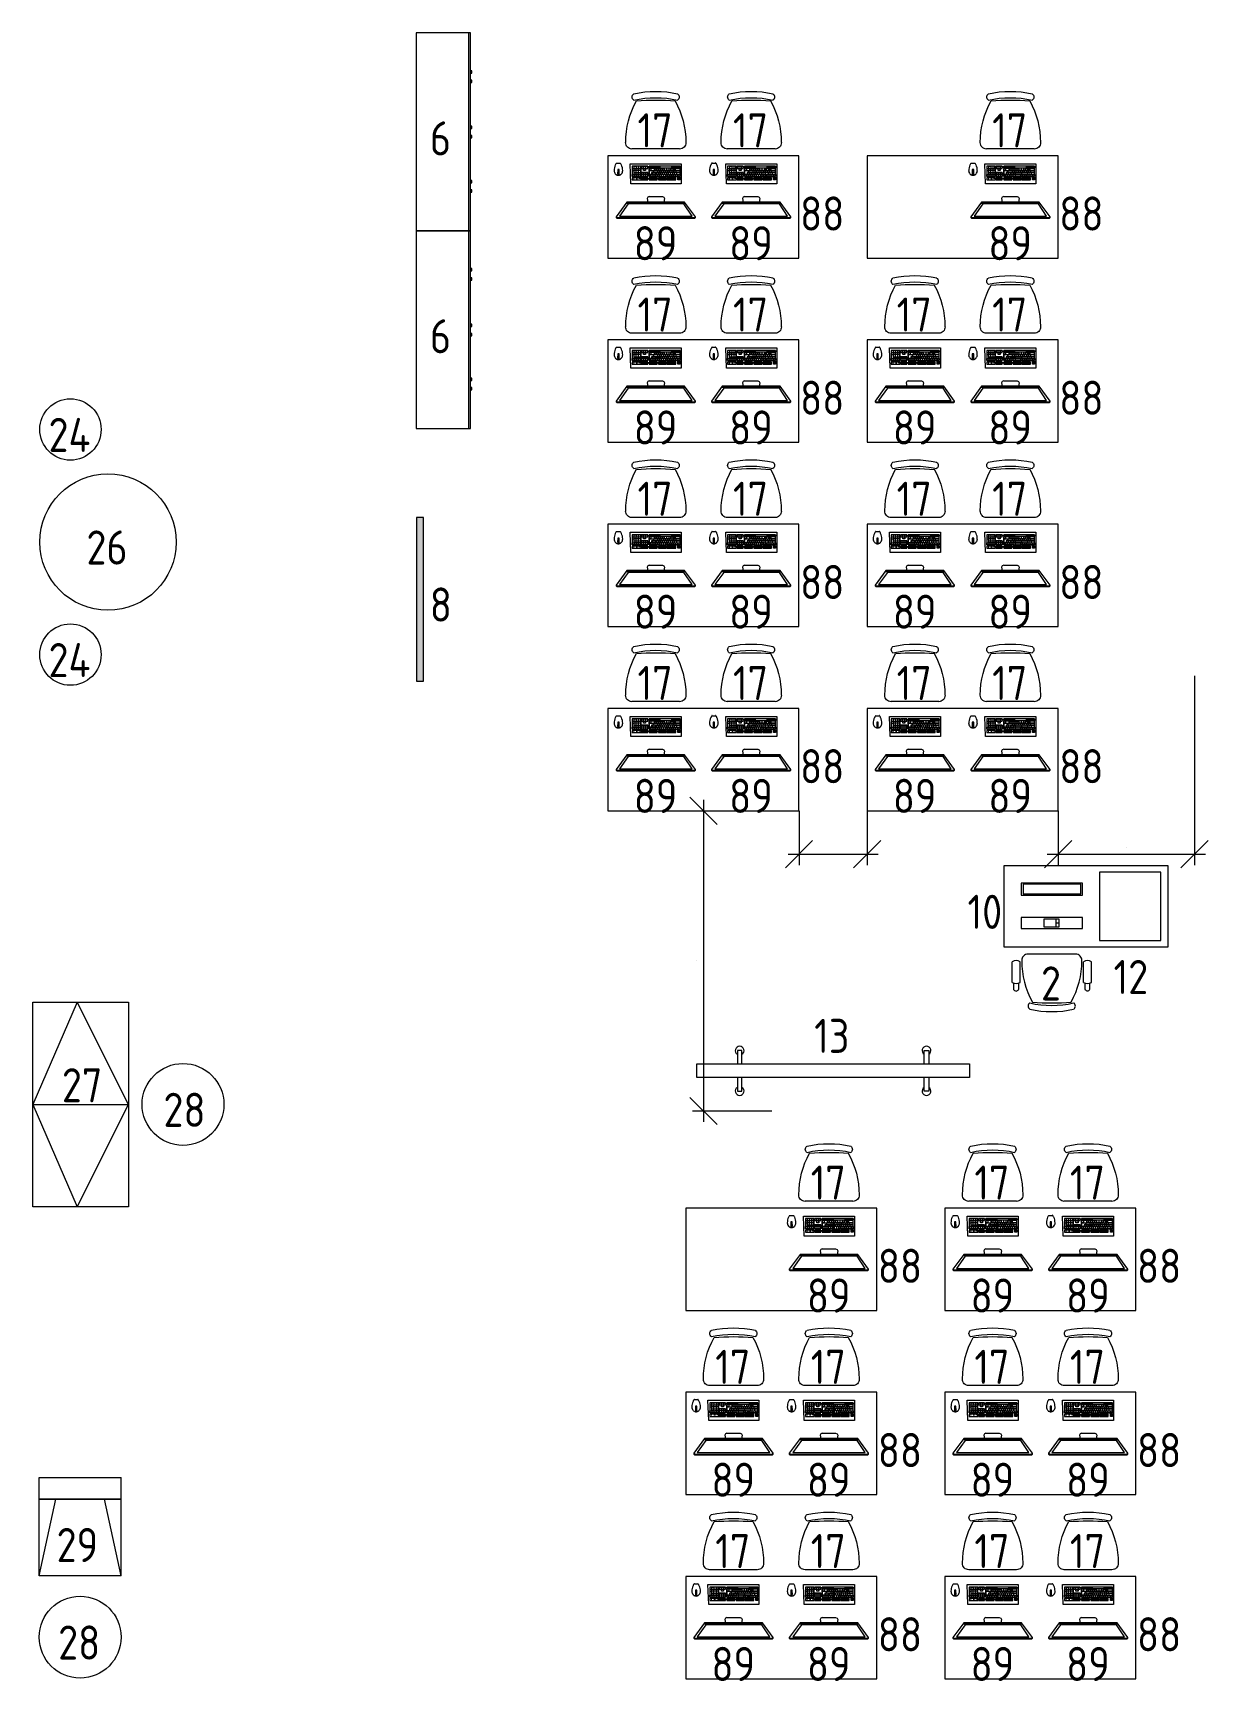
# Model space of a CAD drawing. Header units: millimetres. Extents: x 3050 to 430575, y -569542 to 36130.
# Drawn here: x 326148 to 334763, y -464450 to -452373 of the extents above; entities that cross this region are included whole.
import ezdxf

# ---------------------------------------------------------------- set-up
doc = ezdxf.new("R2010")
doc.units = ezdxf.units.MM
doc.layers.add('ТХ', color=5, linetype='Continuous', lineweight=5)
doc.layers.add('Уточнения', color=210, linetype='Continuous', lineweight=20)
doc.layers.add('ТХ_АР ЗАДАНИЕ', color=177, linetype='Continuous')
doc.layers.add('ТХ_№ПОЗ', color=7, linetype='Continuous')
doc.styles.add('GOST Common_2', font='GOST_Common.ttf', dxfattribs={"width": 0.9, "height": 250})
doc.styles.add('GOST Common_3', font='GOST_Common.ttf', dxfattribs={"width": 0.9, "height": 2.5})
doc.dimstyles.new('TX-100', dxfattribs={"dimtxt": 200, "dimasz": 200, "dimexe": 80, "dimexo": 0, "dimgap": 50, "dimtad": 1, "dimtoh": 1, "dimdec": 0, "dimrnd": 10, "dimzin": 12, "dimtxsty": 'GOST Common_3', "dimblk": 'OBLIQUE', "dimcen": 1.5, "dimdle": 80, "dimclrd": 256, "dimclre": 256, "dimclrt": 256, "dimadec": 0, "dimazin": 0, "dimtfac": 1, "dimtdec": 0, "dimtmove": 0, "dimatfit": 3, "dimfxl": 1, "dimlwd": -1, "dimlwe": 15, "dimarcsym": 0})

# ---------------------------------------------------------------- blocks, each defined once
blk = doc.blocks.new('Стол письменный')
at = {"layer": 'ТХ'}
for points in [[(26808, 11740), (26808, 12940), (27408, 12940), (27408, 11740)], [(27358, 12440), (27358, 12890), (26858, 12890), (26858, 12440)]]:
    blk.add_lwpolyline(points, close=True, dxfattribs=at)
blk = doc.blocks.new('Кресло регулируемое')
at = {"linetype": 'Continuous'}
for p, q in [((-292, -214), (-292, -366)), ((-280, -163), (-280, -209)), ((-244, -163), (-244, -209)), ((-232, -214), (-232, -366)), ((231, -214), (231, -366)), ((242, -163), (242, -209)), ((279, -163), (279, -209)), ((291, -214), (291, -366)), ((-176, -422), (174, -422))]:
    blk.add_line(p, q, dxfattribs=at)
for centre, radius, start, end in [((403, -373), 624, 150.9068, 180.1215), ((-145, -41), 28.1, 124.2915, 235.7083), ((0, -748), 748, 77.602, 102.3978), ((0, -794), 748, 77.602, 102.3978), ((0, -1826), 1762, 85.3938, 94.6546), ((-404, -373), 624, 359.878, 29.1059), ((145, -41), 28.1, 304.2901, 55.7096), ((-262, -264), 58.4, 58.951, 121.0488), ((-262, -172), 20.2, 24.8955, 155.3354), ((261, -264), 58.4, 58.951, 121.0488), ((261, -171), 20.2, 24.8955, 155.3354), ((-262, -316), 58.4, 238.951, 301.0488), ((-176, -376), 45.4, 177.8135, 270.7479), ((175, -376), 45.4, 269.2519, 2.1866), ((261, -316), 58.4, 238.951, 301.0488)]:
    blk.add_arc(centre, radius, start, end, dxfattribs=at)
blk = doc.blocks.new('Стол 1400')
at = {"layer": 'ТХ'}
blk.add_lwpolyline([(537621, 23585), (539021, 23585), (539021, 24335), (537621, 24335)], close=True, dxfattribs=at)
blk = doc.blocks.new('Кресло без подлокотников')
at = {"linetype": 'Continuous'}
blk.add_line((185438, 1394), (185438, 1744), dxfattribs=at)
for centre, radius, start, end in [((185764, 1569), 748, 167.602, 192.3978), ((185057, 1714), 28.1, 34.2901, 145.7096), ((185810, 1569), 748, 167.602, 192.3978), ((186842, 1569), 1762, 175.3938, 184.6546), ((185389, 1165), 624, 89.878, 119.1059), ((185393, 1744), 45.4, 359.2519, 92.1866), ((185057, 1425), 28.1, 214.2915, 325.7083), ((185389, 1972), 624, 240.9068, 270.1215), ((185393, 1393), 45.4, 267.8135, 0.7479)]:
    blk.add_arc(centre, radius, start, end, dxfattribs=at)
blk = doc.blocks.new('Моноблок')
at = {"layer": 'ТХ', "linetype": 'Continuous', "ltscale": 100}
for p, q in [((301, 287), (301, 276)), ((301, 276), (301, 261)), ((40, 64), (15, 59)), ((50, 59), (40, 64)), ((50, 59), (40, 64)), ((55, 49), (50, 59)), ((55, 49), (50, 59)), ((55, 49), (55, 0)), ((55, 49), (55, 0)), ((55, 0), (55, -49)), ((55, 0), (55, -49)), ((40, -64), (15, -59)), ((50, -59), (40, -64)), ((50, -59), (40, -64)), ((55, -49), (50, -59)), ((55, -49), (50, -59))]:
    blk.add_line(p, q, dxfattribs=at)
for points in [[(15, -202), (15, 0), (15, 197), (15, 207), (15, 212), (-93, 291), (-98, 291), (-103, 286), (-103, 0), (-103, -286), (-98, -291), (-93, -291), (15, -212)], [(-88, 0), (-88, -266), (1, -207), (1, 0), (1, 202), (-88, 266)], [(218, 5), (203, 5)], [(218, -39), (203, -39)], [(247, -89), (232, -89)]]:
    blk.add_lwpolyline(points, close=True, dxfattribs=at)
for points in [[(-98, 291), (-98, 281), (-98, 0), (-98, -281), (-98, -291)], [(-93, 291), (-98, 281), (-98, 0), (-98, -286), (-93, -291)], [(5, -217), (5, 0), (5, 217)], [(148, -187), (148, 182), (296, 187)], [(178, 173), (178, 108)], [(193, 173), (178, 173)], [(188, 163), (188, 158)], [(188, 158), (188, 163)], [(188, 143), (188, 133)], [(188, 133), (188, 143)], [(188, 113), (188, 123)], [(188, 113), (188, 123)], [(193, 108), (193, 173)], [(277, 173), (203, 173)], [(203, 173), (218, 173)], [(203, 158), (203, 173)], [(203, 173), (203, 108)], [(218, 158), (203, 158)], [(203, 113), (203, 153)], [(218, 143), (203, 143)], [(277, 128), (203, 128)], [(277, 173), (218, 173)], [(218, 173), (218, 128)], [(218, 173), (218, 158)], [(218, 158), (262, 158)], [(218, 158), (277, 158)], [(218, 143), (218, 153)], [(218, 143), (262, 143)], [(218, 113), (218, 138)], [(218, 123), (218, 113)], [(232, 158), (232, 143)], [(232, 143), (232, 113)], [(247, 173), (247, 158)], [(247, 128), (247, 158)], [(247, 113), (247, 128)], [(262, 173), (262, 143)], [(262, 158), (277, 158)], [(277, 143), (262, 143)], [(262, 143), (262, 113)], [(277, 143), (262, 143)], [(262, 138), (262, 113)], [(277, 108), (277, 173)], [(277, 158), (277, 173)], [(277, 158), (277, 143)], [(277, 113), (277, 138)], [(296, 187), (296, -187)], [(178, 108), (193, 108)], [(178, 104), (178, 59)], [(193, 104), (178, 104)], [(178, 59), (193, 59)], [(183, 49), (193, 49), (178, 49)], [(178, 49), (178, -10)], [(183, 104), (193, 104)], [(183, 59), (183, 104)], [(193, 89), (183, 89)], [(193, 74), (183, 74)], [(193, 59), (183, 59)], [(193, 20), (183, 20), (183, 49)], [(183, 35), (193, 35)], [(183, -10), (183, 20)], [(193, 5), (183, 5)], [(193, 104), (193, 59)], [(193, 59), (193, 104)], [(193, 49), (193, 20)], [(193, -10), (193, 49)], [(193, 20), (193, 5)], [(193, 5), (193, -10)], [(218, 113), (203, 113)], [(203, 108), (277, 108)], [(232, 104), (203, 104)], [(203, 104), (218, 104)], [(203, 89), (203, 104)], [(203, 104), (203, 59)], [(218, 89), (203, 89)], [(203, 74), (203, 89)], [(232, 74), (203, 74)], [(203, 59), (203, 69)], [(218, 59), (203, 59)], [(203, 59), (232, 59)], [(203, 49), (218, 49)], [(277, 49), (203, 49)], [(203, 49), (203, -178)], [(203, 20), (203, 49)], [(203, 35), (218, 35)], [(203, 5), (203, 20)], [(203, 20), (218, 20)], [(203, -10), (203, 5)], [(262, 113), (218, 113)], [(218, 104), (232, 104)], [(218, 59), (218, 104)], [(232, 89), (218, 89)], [(232, 59), (218, 59)], [(218, 49), (218, 35)], [(218, 30), (218, 49)], [(218, 49), (247, 49)], [(218, 35), (218, 20)], [(247, 20), (232, 20), (232, 30), (218, 30)], [(218, 0), (218, 25)], [(218, 25), (232, 25)], [(218, 20), (218, -25)], [(232, 15), (218, 15)], [(218, 0), (232, 0)], [(232, 104), (232, 59)], [(232, 59), (232, 104)], [(232, -10), (232, 25)], [(232, 15), (247, 15)], [(247, 89), (262, 89)], [(247, 74), (247, 89), (262, 89)], [(247, 74), (247, 89)], [(247, 74), (277, 74)], [(262, 74), (247, 74)], [(247, 49), (247, 20)], [(247, 49), (262, 49)], [(247, 35), (247, 49)], [(247, 35), (247, 10), (262, 10)], [(262, 35), (247, 35)], [(262, 35), (247, 35)], [(247, 15), (247, 5)], [(277, 10), (247, 10)], [(247, -108), (247, 10)], [(247, 5), (247, -104)], [(262, 113), (277, 113)], [(262, 104), (262, 89)], [(277, 104), (262, 104)], [(262, 104), (262, 59)], [(262, 89), (277, 89)], [(262, 59), (277, 59)], [(262, 10), (262, 49)], [(262, 10), (262, -20)], [(267, 104), (277, 104)], [(277, 74), (267, 74)], [(277, 59), (267, 59)], [(267, 49), (277, 49)], [(267, 35), (267, 49)], [(277, 35), (267, 35)], [(267, 30), (277, 30)], [(267, 10), (267, 30)], [(267, 10), (277, 10)], [(267, -25), (267, 10)], [(277, 104), (277, 74)], [(277, 59), (277, 104)], [(277, 69), (277, 59)], [(277, -178), (277, 49)], [(277, 49), (277, 35)], [(277, 30), (277, 10)], [(277, 10), (277, -25)], [(178, -10), (193, -10)], [(193, -20), (178, -20)], [(178, -20), (178, -79)], [(178, -79), (193, -79)], [(178, -84), (178, -148)], [(193, -84), (178, -84)], [(193, -10), (183, -10)], [(183, -49), (183, -20)], [(183, -20), (193, -20)], [(183, -35), (193, -35)], [(183, -49), (193, -49), (193, -79)], [(183, -79), (183, -49)], [(183, -64), (193, -64)], [(193, -79), (183, -79)], [(183, -89), (193, -89)], [(183, -143), (183, -89)], [(193, -99), (183, -99)], [(183, -118), (193, -118)], [(193, -20), (193, -44)], [(193, -79), (193, -20)], [(193, -148), (193, -84)], [(193, -89), (193, -143)], [(218, -10), (203, -10)], [(203, -25), (203, -10)], [(218, -25), (203, -25)], [(218, -54), (203, -54)], [(218, -69), (203, -69)], [(203, -74), (218, -74)], [(203, -99), (203, -74)], [(218, -84), (203, -84)], [(203, -89), (218, -89)], [(203, -104), (218, -104)], [(203, -128), (203, -104)], [(218, -113), (203, -113)], [(203, -118), (218, -118)], [(218, -5), (232, -5)], [(218, -35), (218, -5)], [(232, -20), (218, -20)], [(218, -94), (218, -25)], [(218, -35), (232, -35)], [(232, -35), (218, -35)], [(218, -49), (218, -35)], [(218, -49), (232, -49)], [(218, -64), (232, -64)], [(218, -74), (218, -84)], [(232, -79), (218, -79)], [(218, -79), (232, -79)], [(218, -89), (218, -99)], [(218, -94), (232, -94)], [(218, -94), (218, -178)], [(218, -108), (232, -108)], [(232, -5), (232, -35)], [(232, -30), (232, -10)], [(232, -15), (247, -15)], [(232, -133), (232, -30)], [(232, -30), (247, -30)], [(247, -39), (232, -39)], [(232, -59), (247, -59)], [(232, -74), (247, -74)], [(232, -104), (247, -104)], [(247, -118), (232, -118)], [(247, -5), (262, -5)], [(247, -20), (262, -20)], [(247, -35), (247, -20)], [(247, -35), (262, -35)], [(247, -49), (262, -49)], [(247, -64), (262, -64)], [(262, -79), (247, -79)], [(247, -99), (262, -99)], [(247, -104), (247, -118)], [(262, -108), (247, -108)], [(247, -113), (262, -113)], [(247, -113), (247, -148)], [(262, -20), (262, -64)], [(262, -113), (262, -123)], [(267, -10), (277, -10)], [(277, -10), (267, -10)], [(277, -25), (267, -25)], [(277, -30), (267, -30)], [(267, -30), (267, -118)], [(267, -178), (267, -118)], [(267, -118), (277, -118)], [(267, -118), (277, -118)], [(277, -118), (277, -30)], [(277, -118), (277, -138)], [(296, -187), (148, -187)], [(178, -148), (193, -148)], [(178, -163), (198, -163)], [(178, -178), (178, -163)], [(198, -178), (178, -178)], [(183, -133), (193, -133)], [(193, -143), (183, -143)], [(183, -163), (193, -163)], [(183, -178), (183, -163)], [(193, -178), (183, -178)], [(193, -163), (193, -178)], [(198, -163), (198, -178)], [(218, -128), (203, -128)], [(203, -143), (203, -133)], [(218, -143), (203, -143)], [(203, -178), (203, -148)], [(218, -163), (203, -163)], [(203, -163), (218, -163)], [(203, -178), (277, -178)], [(218, -178), (203, -178)], [(218, -123), (232, -123)], [(232, -123), (218, -123)], [(218, -138), (232, -138)], [(232, -153), (218, -153)], [(232, -153), (218, -153)], [(218, -153), (218, -178), (232, -178), (247, -178)], [(232, -148), (232, -123)], [(247, -133), (232, -133)], [(232, -133), (247, -133)], [(232, -138), (232, -153)], [(232, -148), (232, -178)], [(247, -148), (232, -148)], [(247, -148), (232, -148)], [(232, -178), (232, -153)], [(247, -128), (262, -128)], [(247, -138), (277, -138)], [(247, -143), (247, -178)], [(262, -143), (247, -143)], [(247, -178), (247, -148)], [(247, -178), (262, -178)], [(262, -128), (262, -138)], [(262, -178), (262, -143)], [(277, -138), (267, -138)], [(277, -158), (267, -158)], [(277, -178), (267, -178)], [(277, -138), (277, -178)]]:
    blk.add_lwpolyline(points, dxfattribs=at)
at = {"layer": 'ТХ'}
blk.add_lwpolyline([(212, 269), (253, 269), (253, 279), (212, 279)], dxfattribs=at)
blk.add_lwpolyline([(222, 277), (235, 277), (235, 271), (222, 271)], close=True, dxfattribs=at)
at = {"layer": 'ТХ', "linetype": 'Continuous', "ltscale": 100}
for centre, radius, start, end in [((235, 274), 23.8, 160.8758, 180), ((235, 274), 23.8, 180, 199.1242), ((257, 266), 47.1, 153.4349, 160.8758), ((257, 282), 47.1, 199.1242, 206.5651), ((242, 274), 30.7, 144.2175, 153.4349), ((242, 274), 30.7, 206.5651, 215.7825), ((226, 286), 10.5, 135, 144.2175), ((226, 263), 10.5, 215.7825, 225), ((291, 220), 103, 132.0469, 135), ((291, 328), 103, 225, 227.9531), ((246, 271), 34.8, 90, 132.0469), ((246, 277), 34.8, 227.9531, 270), ((246, 208), 97.6, 65.2785, 90), ((246, 340), 97.6, 270, 294.7215), ((167, 37), 286, 63.4349, 65.2785), ((167, 511), 286, 294.7215, 296.5651), ((290, 282), 11.5, 54.2175, 63.4349), ((290, 266), 11.5, 296.5651, 305.7825), ((275, 262), 36.4, 45, 54.2175), ((275, 286), 36.4, 305.7825, 315), ((300, 287), 1.61, 0, 45), ((300, 261), 1.61, 315, 0)]:
    blk.add_arc(centre, radius, start, end, dxfattribs=at)
blk = doc.blocks.new('A$C5e6b74da')
for p, q in [((0, 0), (0, 720)), ((600, 720), (0, 720)), ((600, 0), (600, 720)), ((600, 0), (600, 720)), ((0, 0), (121, 560)), ((600, 560), (0, 560)), ((0, 0), (121, 560)), ((0, 560), (600, 560)), ((600, 0), (479, 560)), ((600, 0), (479, 560)), ((0, 0), (600, 0)), ((0, 0), (600, 0))]:
    blk.add_line(p, q)
blk = doc.blocks.new('A$C3da1b1ea')
at = {"lineweight": 0}
h = blk.add_hatch(color=256, dxfattribs=at)
h.dxf.hatch_style = 1
h.paths.add_polyline_path([(0, 0), (50, 0), (50, -1200), (0, -1200)])
blk.add_lwpolyline([(0, 0), (50, 0), (50, -1200), (0, -1200), (0, 0)], dxfattribs=at)
blk = doc.blocks.new('A$C727b9d3d')
at = {"linetype": 'Continuous'}
blk.add_line((388, -1450), (388, 0), dxfattribs=at)
for points in [[(0, -1450), (400, -1450), (400, 0), (0, 0)], [(400, -277), (400, -294), (410, -294), (410, -277)], [(400, -345), (400, -362), (410, -362), (410, -345)], [(400, -684), (400, -701), (410, -701), (410, -684)], [(400, -752), (400, -769), (410, -769), (410, -752)], [(400, -1081), (400, -1098), (410, -1098), (410, -1081)], [(400, -1149), (400, -1166), (410, -1166), (410, -1149)]]:
    blk.add_lwpolyline(points, close=True, dxfattribs=at)
blk = doc.blocks.new('_Oblique')
at = {"color": 0, "linetype": 'ByBlock', "lineweight": -2}
blk.add_line((-0.5, -0.5), (0.5, 0.5), dxfattribs=at)
blk = doc.blocks.new('*D12125')
at = {"layer": 'Defpoints', "color": 0, "transparency": 16777216}
for p in [(530849, -274753), (530849, -276953), (531349, -276953)]:
    blk.add_point(p, dxfattribs=at)
at = {"layer": 'ТХ', "transparency": 16777216}
blk.add_line((530849, -274673), (530849, -277033), dxfattribs=at)
at = {"layer": 'ТХ', "lineweight": 15, "transparency": 16777216}
for p, q in [((530849, -274753), (530929, -274753)), ((531349, -276953), (530769, -276953))]:
    blk.add_line(p, q, dxfattribs=at)
at = {"layer": 'ТХ', "transparency": 16777216, "xscale": 200, "yscale": 200, "zscale": 200}
for p, rotation in [((530849, -274753), 90), ((530849, -276953), 270)]:
    blk.add_blockref('_Oblique', p, dxfattribs=dict(at, rotation=rotation))
at = {"layer": 'ТХ', "transparency": 16777216, "insert": (530797, -275853), "char_height": 2.5, "attachment_point": 5, "rotation": 90, "style": 'GOST Common_3'}
blk.add_mtext('2200', dxfattribs=at)
blk = doc.blocks.new('*D12126')
at = {"layer": 'Defpoints', "color": 0, "transparency": 16777216}
for p in [(534448, -273763), (533449, -274753), (534448, -275071)]:
    blk.add_point(p, dxfattribs=at)
at = {"layer": 'ТХ', "lineweight": 15, "transparency": 16777216}
for p, q in [((534448, -273763), (534448, -275151)), ((533449, -274753), (533449, -275151))]:
    blk.add_line(p, q, dxfattribs=at)
at = {"layer": 'ТХ', "transparency": 16777216}
blk.add_line((533369, -275071), (534528, -275071), dxfattribs=at)
at = {"layer": 'ТХ', "transparency": 16777216, "xscale": 200, "yscale": 200, "zscale": 200, "rotation": 180}
blk.add_blockref('_Oblique', (533449, -275071), dxfattribs=at)
at = {"layer": 'ТХ', "transparency": 16777216, "xscale": 200, "yscale": 200, "zscale": 200}
blk.add_blockref('_Oblique', (534448, -275071), dxfattribs=at)
at = {"layer": 'ТХ', "transparency": 16777216, "insert": (533948, -275020), "char_height": 2.5, "attachment_point": 5, "style": 'GOST Common_3'}
blk.add_mtext('1000', dxfattribs=at)
blk = doc.blocks.new('*D12127')
at = {"layer": 'Defpoints', "color": 0, "transparency": 16777216}
for p in [(531549, -274753), (532049, -274753), (532049, -275071)]:
    blk.add_point(p, dxfattribs=at)
at = {"layer": 'ТХ', "lineweight": 15, "transparency": 16777216}
for p, q in [((531549, -274753), (531549, -275151)), ((532049, -274753), (532049, -275151))]:
    blk.add_line(p, q, dxfattribs=at)
at = {"layer": 'ТХ', "transparency": 16777216}
blk.add_line((531469, -275071), (532129, -275071), dxfattribs=at)
at = {"layer": 'ТХ', "transparency": 16777216, "xscale": 200, "yscale": 200, "zscale": 200, "rotation": 180}
blk.add_blockref('_Oblique', (531549, -275071), dxfattribs=at)
at = {"layer": 'ТХ', "transparency": 16777216, "xscale": 200, "yscale": 200, "zscale": 200}
blk.add_blockref('_Oblique', (532049, -275071), dxfattribs=at)
at = {"layer": 'ТХ', "transparency": 16777216, "insert": (531799, -275020), "char_height": 2.5, "attachment_point": 5, "style": 'GOST Common_3'}
blk.add_mtext('500', dxfattribs=at)
blk = doc.blocks.new('Ноутбук')
at = {"layer": 'ТХ'}
for p, q in [((2432, 14028), (2412, 14028)), ((2432, 14060), (2432, 13997))]:
    blk.add_line(p, q, dxfattribs=at)
for points in [[(2238, 13988), (2687, 13988), (2687, 14068), (2238, 14068)], [(2520, 13997), (2412, 13997), (2412, 14060), (2520, 14060)], [(2687, 13824), (2238, 13824), (2238, 13736), (2687, 13736)], [(2674, 13814), (2251, 13814), (2251, 13744), (2674, 13744)]]:
    blk.add_lwpolyline(points, close=True, dxfattribs=at)
blk = doc.blocks.new('СИУмоб')
at = {"layer": 'ТХ'}
blk.add_lwpolyline([(398, -961), (398, 1039), (498, 1039), (498, -961)], close=True, dxfattribs=at)
at = {"layer": 'ТХ', "linetype": 'Continuous', "lineweight": 5, "ltscale": 100}
for points in [[(398, 741), (299, 741), (299, 708), (398, 708)], [(498, 708), (596, 708), (596, 741), (498, 741)], [(398, -662), (299, -662), (299, -629), (398, -629)], [(498, -629), (596, -629), (596, -662), (498, -662)]]:
    blk.add_lwpolyline(points, dxfattribs=at)
at = {"layer": 'ТХ'}
for centre, start, end in [((299, 724), 30.9638, 329.0362), ((596, 724), 210.9638, 149.0362), ((299, -646), 30.9638, 329.0362), ((596, -646), 210.9638, 149.0362)]:
    blk.add_arc(centre, 32, start, end, dxfattribs=at)
blk = doc.blocks.new('ТХ1 4 этаж')
at = {"layer": 'ТХ', "lineweight": 0}
blk.add_lwpolyline([(525932.5, -277654.6), (525932.5, -276154.6), (526632.5, -276154.6), (526632.5, -277654.6), (525932.5, -277654.6), (525932.5, -276904.6), (526632.5, -276904.6), (526257.5, -276154.6), (525932.5, -276904.6), (526257.5, -277654.6), (526632.5, -276904.6)], dxfattribs=at)
at = {"layer": 'ТХ'}
for centre, radius in [((526207.5, -271958.6), 225), ((526482.5, -272783.6), 500), ((526207.5, -273608.6), 225)]:
    blk.add_circle(centre, radius, dxfattribs=at)
at = {"layer": 'ТХ', "lineweight": 0}
for centre in [(527032.5, -276904.6), (526278.1, -280808.7)]:
    blk.add_circle(centre, 300, dxfattribs=at)
at = {"rotation": 180}
blk.add_blockref('Ноутбук', (535865.6, -261546.7), dxfattribs=at)
at = {"layer": 'ТХ', "lineweight": 0}
for p in [(528741.1, -269052.9), (528741.1, -270502.7)]:
    blk.add_blockref('A$C727b9d3d', p, dxfattribs=at)
at = {"layer": 'ТХ', "xscale": -1.000000000000005, "rotation": 90}
for p in [(532067.2, -84465.1), (532767.2, -84465.1), (534667.2, -84465.1), (532067.2, -85815.1), (532767.2, -85815.1), (533967.2, -85815.1), (534667.2, -85815.1), (532067.2, -87165.1), (532767.2, -87165.1), (533967.2, -87165.1), (534667.2, -87165.1), (532067.2, -88515.1), (532767.2, -88515.1), (533967.2, -88515.1), (534667.2, -88515.1), (533337.2, -92176.6), (534537.2, -92176.6), (535237.2, -92176.6), (532637.2, -93526.6), (533337.2, -93526.6), (534537.2, -93526.6), (535237.2, -93526.6), (532637.2, -94876.6), (533337.2, -94876.6), (534537.2, -94876.6), (535237.2, -94876.6)]:
    blk.add_blockref('Кресло без подлокотников', p, dxfattribs=at)
at = {"layer": 'ТХ'}
for p in [(-7472.7, -294287.7), (-5572.7, -294287.7), (-7472.7, -295637.7), (-5572.7, -295637.7), (-7472.7, -296987.7), (-5572.7, -296987.7), (-7472.7, -298337.7), (-5572.7, -298337.7), (-6902.7, -301999.1), (-5002.7, -301999.1), (-6902.7, -303349.1), (-5002.7, -303349.1), (-6902.7, -304699.1), (-5002.7, -304699.1)]:
    blk.add_blockref('Стол 1400', p, dxfattribs=at)
for name, p, rotation in [('Моноблок', (530498.6, -270307.2), 90), ('Моноблок', (531198.6, -270307.2), 90), ('Моноблок', (533098.6, -270307.2), 90), ('Моноблок', (530498.6, -271657.2), 90), ('Моноблок', (531198.6, -271657.2), 90), ('Моноблок', (532398.6, -271657.2), 90), ('Моноблок', (533098.6, -271657.2), 90), ('Моноблок', (530498.6, -273007.2), 90), ('Моноблок', (531198.6, -273007.2), 90), ('Моноблок', (532398.6, -273007.2), 90), ('Моноблок', (533098.6, -273007.2), 90), ('Моноблок', (530498.6, -274357.2), 90), ('Моноблок', (531198.6, -274357.2), 90), ('Моноблок', (532398.6, -274357.2), 90), ('Моноблок', (533098.6, -274357.2), 90), ('Стол письменный', (521312.2, -248344.8), 270), ('Моноблок', (531768.6, -278018.6), 90), ('Моноблок', (532968.6, -278018.6), 90), ('Моноблок', (533668.6, -278018.6), 90), ('Моноблок', (531068.6, -279368.6), 90), ('Моноблок', (531768.6, -279368.6), 90), ('Моноблок', (532968.6, -279368.6), 90), ('Моноблок', (533668.6, -279368.6), 90), ('Моноблок', (531068.6, -280718.6), 90), ('Моноблок', (531768.6, -280718.6), 90), ('Моноблок', (532968.6, -280718.6), 90), ('Моноблок', (533668.6, -280718.6), 90)]:
    blk.add_blockref(name, p, dxfattribs=dict(at, rotation=rotation))
at = {"layer": 'ТХ', "lineweight": 0, "xscale": -1, "rotation": 180}
blk.add_blockref('A$C3da1b1ea', (528745.5, -273803.1), dxfattribs=at)
at = {"layer": 'ТХ', "lineweight": 0, "rotation": 180}
blk.add_blockref('Кресло регулируемое', (533401.9, -276224.9), dxfattribs=at)
at = {"layer": 'ТХ', "lineweight": 0, "xscale": -1}
blk.add_blockref('A$C5e6b74da', (526578.1, -280358.7), dxfattribs=at)
at = {"layer": 'ТХ_АР ЗАДАНИЕ', "rotation": 90}
blk.add_blockref('СИУмоб', (531837.8, -277106.1), dxfattribs=at)
at = {"layer": 'ТХ_№ПОЗ', "char_height": 250, "width": 595, "attachment_point": 5, "line_spacing_factor": 1.139951, "style": 'GOST Common_2'}
for s, insert in [('\\pxt4.23333,8.46667,12.7,16.93333,21.16667,25.4,29.63333,33.86667,38.1,42.33333,46.56667,50.8,55.03333,59.26667,63.5,67.73333,71.96667,76.2,80.43333,84.66667,88.9,93.13333,97.36667,101.6,105.83333,110.06667,114.3,118.53333,122.76667,127,131.23333,135.46667;17', (530493.6, -269766.5)), ('\\pxt4.23333,8.46667,12.7,16.93333,21.16667,25.4,29.63333,33.86667,38.1,42.33333,46.56667,50.8,55.03333,59.26667,63.5,67.73333,71.96667,76.2,80.43333,84.66667,88.9,93.13333,97.36667,101.6,105.83333,110.06667,114.3,118.53333,122.76667,127,131.23333,135.46667;17', (531193.6, -269766.5)), ('\\pxt4.23333,8.46667,12.7,16.93333,21.16667,25.4,29.63333,33.86667,38.1,42.33333,46.56667,50.8,55.03333,59.26667,63.5,67.73333,71.96667,76.2,80.43333,84.66667,88.9,93.13333,97.36667,101.6,105.83333,110.06667,114.3,118.53333,122.76667,127,131.23333,135.46667;17', (533093.6, -269766.5)), ('\\pxt4.23333,8.46667,12.7,16.93333,21.16667,25.4,29.63333,33.86667,38.1,42.33333,46.56667,50.8,55.03333,59.26667,63.5,67.73333,71.96667,76.2,80.43333,84.66667,88.9,93.13333,97.36667,101.6,105.83333,110.06667,114.3,118.53333,122.76667,127,131.23333,135.46667;6', (528920.1, -269825.4)), ('\\pxt4.23333,8.46667,12.7,16.93333,21.16667,25.4,29.63333,33.86667,38.1,42.33333,46.56667,50.8,55.03333,59.26667,63.5,67.73333,71.96667,76.2,80.43333,84.66667,88.9,93.13333,97.36667,101.6,105.83333,110.06667,114.3,118.53333,122.76667,127,131.23333,135.46667;88', (531719.1, -270376.4)), ('\\pxt4.23333,8.46667,12.7,16.93333,21.16667,25.4,29.63333,33.86667,38.1,42.33333,46.56667,50.8,55.03333,59.26667,63.5,67.73333,71.96667,76.2,80.43333,84.66667,88.9,93.13333,97.36667,101.6,105.83333,110.06667,114.3,118.53333,122.76667,127,131.23333,135.46667;88', (533619.1, -270376.4)), ('\\pxt4.23333,8.46667,12.7,16.93333,21.16667,25.4,29.63333,33.86667,38.1,42.33333,46.56667,50.8,55.03333,59.26667,63.5,67.73333,71.96667,76.2,80.43333,84.66667,88.9,93.13333,97.36667,101.6,105.83333,110.06667,114.3,118.53333,122.76667,127,131.23333,135.46667;89', (530497.2, -270593.9)), ('\\pxt4.23333,8.46667,12.7,16.93333,21.16667,25.4,29.63333,33.86667,38.1,42.33333,46.56667,50.8,55.03333,59.26667,63.5,67.73333,71.96667,76.2,80.43333,84.66667,88.9,93.13333,97.36667,101.6,105.83333,110.06667,114.3,118.53333,122.76667,127,131.23333,135.46667;89', (531197.2, -270593.9)), ('\\pxt4.23333,8.46667,12.7,16.93333,21.16667,25.4,29.63333,33.86667,38.1,42.33333,46.56667,50.8,55.03333,59.26667,63.5,67.73333,71.96667,76.2,80.43333,84.66667,88.9,93.13333,97.36667,101.6,105.83333,110.06667,114.3,118.53333,122.76667,127,131.23333,135.46667;89', (533097.2, -270593.9)), ('\\pxt4.23333,8.46667,12.7,16.93333,21.16667,25.4,29.63333,33.86667,38.1,42.33333,46.56667,50.8,55.03333,59.26667,63.5,67.73333,71.96667,76.2,80.43333,84.66667,88.9,93.13333,97.36667,101.6,105.83333,110.06667,114.3,118.53333,122.76667,127,131.23333,135.46667;17', (530493.6, -271116.5)), ('\\pxt4.23333,8.46667,12.7,16.93333,21.16667,25.4,29.63333,33.86667,38.1,42.33333,46.56667,50.8,55.03333,59.26667,63.5,67.73333,71.96667,76.2,80.43333,84.66667,88.9,93.13333,97.36667,101.6,105.83333,110.06667,114.3,118.53333,122.76667,127,131.23333,135.46667;17', (531193.6, -271116.5)), ('\\pxt4.23333,8.46667,12.7,16.93333,21.16667,25.4,29.63333,33.86667,38.1,42.33333,46.56667,50.8,55.03333,59.26667,63.5,67.73333,71.96667,76.2,80.43333,84.66667,88.9,93.13333,97.36667,101.6,105.83333,110.06667,114.3,118.53333,122.76667,127,131.23333,135.46667;17', (532393.6, -271116.5)), ('\\pxt4.23333,8.46667,12.7,16.93333,21.16667,25.4,29.63333,33.86667,38.1,42.33333,46.56667,50.8,55.03333,59.26667,63.5,67.73333,71.96667,76.2,80.43333,84.66667,88.9,93.13333,97.36667,101.6,105.83333,110.06667,114.3,118.53333,122.76667,127,131.23333,135.46667;17', (533093.6, -271116.5)), ('\\pxt4.23333,8.46667,12.7,16.93333,21.16667,25.4,29.63333,33.86667,38.1,42.33333,46.56667,50.8,55.03333,59.26667,63.5,67.73333,71.96667,76.2,80.43333,84.66667,88.9,93.13333,97.36667,101.6,105.83333,110.06667,114.3,118.53333,122.76667,127,131.23333,135.46667;6', (528920.1, -271275.2)), ('\\pxt4.23333,8.46667,12.7,16.93333,21.16667,25.4,29.63333,33.86667,38.1,42.33333,46.56667,50.8,55.03333,59.26667,63.5,67.73333,71.96667,76.2,80.43333,84.66667,88.9,93.13333,97.36667,101.6,105.83333,110.06667,114.3,118.53333,122.76667,127,131.23333,135.46667;88', (531719.1, -271726.4)), ('\\pxt4.23333,8.46667,12.7,16.93333,21.16667,25.4,29.63333,33.86667,38.1,42.33333,46.56667,50.8,55.03333,59.26667,63.5,67.73333,71.96667,76.2,80.43333,84.66667,88.9,93.13333,97.36667,101.6,105.83333,110.06667,114.3,118.53333,122.76667,127,131.23333,135.46667;88', (533619.1, -271726.4)), ('\\pxt4.23333,8.46667,12.7,16.93333,21.16667,25.4,29.63333,33.86667,38.1,42.33333,46.56667,50.8,55.03333,59.26667,63.5,67.73333,71.96667,76.2,80.43333,84.66667,88.9,93.13333,97.36667,101.6,105.83333,110.06667,114.3,118.53333,122.76667,127,131.23333,135.46667;89', (530497.2, -271943.9)), ('\\pxt4.23333,8.46667,12.7,16.93333,21.16667,25.4,29.63333,33.86667,38.1,42.33333,46.56667,50.8,55.03333,59.26667,63.5,67.73333,71.96667,76.2,80.43333,84.66667,88.9,93.13333,97.36667,101.6,105.83333,110.06667,114.3,118.53333,122.76667,127,131.23333,135.46667;89', (531197.2, -271943.9)), ('\\pxt4.23333,8.46667,12.7,16.93333,21.16667,25.4,29.63333,33.86667,38.1,42.33333,46.56667,50.8,55.03333,59.26667,63.5,67.73333,71.96667,76.2,80.43333,84.66667,88.9,93.13333,97.36667,101.6,105.83333,110.06667,114.3,118.53333,122.76667,127,131.23333,135.46667;89', (532397.2, -271943.9)), ('\\pxt4.23333,8.46667,12.7,16.93333,21.16667,25.4,29.63333,33.86667,38.1,42.33333,46.56667,50.8,55.03333,59.26667,63.5,67.73333,71.96667,76.2,80.43333,84.66667,88.9,93.13333,97.36667,101.6,105.83333,110.06667,114.3,118.53333,122.76667,127,131.23333,135.46667;89', (533097.2, -271943.9)), ('\\pxt4.23333,8.46667,12.7,16.93333,21.16667,25.4,29.63333,33.86667,38.1,42.33333,46.56667,50.8,55.03333,59.26667,63.5,67.73333,71.96667,76.2,80.43333,84.66667,88.9,93.13333,97.36667,101.6,105.83333,110.06667,114.3,118.53333,122.76667,127,131.23333,135.46667;24', (526200.5, -271998.5)), ('\\pxt4.23333,8.46667,12.7,16.93333,21.16667,25.4,29.63333,33.86667,38.1,42.33333,46.56667,50.8,55.03333,59.26667,63.5,67.73333,71.96667,76.2,80.43333,84.66667,88.9,93.13333,97.36667,101.6,105.83333,110.06667,114.3,118.53333,122.76667,127,131.23333,135.46667;17', (530493.6, -272466.5)), ('\\pxt4.23333,8.46667,12.7,16.93333,21.16667,25.4,29.63333,33.86667,38.1,42.33333,46.56667,50.8,55.03333,59.26667,63.5,67.73333,71.96667,76.2,80.43333,84.66667,88.9,93.13333,97.36667,101.6,105.83333,110.06667,114.3,118.53333,122.76667,127,131.23333,135.46667;17', (531193.6, -272466.5)), ('\\pxt4.23333,8.46667,12.7,16.93333,21.16667,25.4,29.63333,33.86667,38.1,42.33333,46.56667,50.8,55.03333,59.26667,63.5,67.73333,71.96667,76.2,80.43333,84.66667,88.9,93.13333,97.36667,101.6,105.83333,110.06667,114.3,118.53333,122.76667,127,131.23333,135.46667;17', (532393.6, -272466.5)), ('\\pxt4.23333,8.46667,12.7,16.93333,21.16667,25.4,29.63333,33.86667,38.1,42.33333,46.56667,50.8,55.03333,59.26667,63.5,67.73333,71.96667,76.2,80.43333,84.66667,88.9,93.13333,97.36667,101.6,105.83333,110.06667,114.3,118.53333,122.76667,127,131.23333,135.46667;17', (533093.6, -272466.5)), ('\\pxt4.23333,8.46667,12.7,16.93333,21.16667,25.4,29.63333,33.86667,38.1,42.33333,46.56667,50.8,55.03333,59.26667,63.5,67.73333,71.96667,76.2,80.43333,84.66667,88.9,93.13333,97.36667,101.6,105.83333,110.06667,114.3,118.53333,122.76667,127,131.23333,135.46667;26', (526475.5, -272823.5)), ('\\pxt4.23333,8.46667,12.7,16.93333,21.16667,25.4,29.63333,33.86667,38.1,42.33333,46.56667,50.8,55.03333,59.26667,63.5,67.73333,71.96667,76.2,80.43333,84.66667,88.9,93.13333,97.36667,101.6,105.83333,110.06667,114.3,118.53333,122.76667,127,131.23333,135.46667;88', (531719.1, -273076.4)), ('\\pxt4.23333,8.46667,12.7,16.93333,21.16667,25.4,29.63333,33.86667,38.1,42.33333,46.56667,50.8,55.03333,59.26667,63.5,67.73333,71.96667,76.2,80.43333,84.66667,88.9,93.13333,97.36667,101.6,105.83333,110.06667,114.3,118.53333,122.76667,127,131.23333,135.46667;88', (533619.1, -273076.4)), ('\\pxt4.23333,8.46667,12.7,16.93333,21.16667,25.4,29.63333,33.86667,38.1,42.33333,46.56667,50.8,55.03333,59.26667,63.5,67.73333,71.96667,76.2,80.43333,84.66667,88.9,93.13333,97.36667,101.6,105.83333,110.06667,114.3,118.53333,122.76667,127,131.23333,135.46667;8', (528923, -273241.8)), ('\\pxt4.23333,8.46667,12.7,16.93333,21.16667,25.4,29.63333,33.86667,38.1,42.33333,46.56667,50.8,55.03333,59.26667,63.5,67.73333,71.96667,76.2,80.43333,84.66667,88.9,93.13333,97.36667,101.6,105.83333,110.06667,114.3,118.53333,122.76667,127,131.23333,135.46667;89', (530497.2, -273293.9)), ('\\pxt4.23333,8.46667,12.7,16.93333,21.16667,25.4,29.63333,33.86667,38.1,42.33333,46.56667,50.8,55.03333,59.26667,63.5,67.73333,71.96667,76.2,80.43333,84.66667,88.9,93.13333,97.36667,101.6,105.83333,110.06667,114.3,118.53333,122.76667,127,131.23333,135.46667;89', (531197.2, -273293.9)), ('\\pxt4.23333,8.46667,12.7,16.93333,21.16667,25.4,29.63333,33.86667,38.1,42.33333,46.56667,50.8,55.03333,59.26667,63.5,67.73333,71.96667,76.2,80.43333,84.66667,88.9,93.13333,97.36667,101.6,105.83333,110.06667,114.3,118.53333,122.76667,127,131.23333,135.46667;89', (532397.2, -273293.9)), ('\\pxt4.23333,8.46667,12.7,16.93333,21.16667,25.4,29.63333,33.86667,38.1,42.33333,46.56667,50.8,55.03333,59.26667,63.5,67.73333,71.96667,76.2,80.43333,84.66667,88.9,93.13333,97.36667,101.6,105.83333,110.06667,114.3,118.53333,122.76667,127,131.23333,135.46667;89', (533097.2, -273293.9)), ('\\pxt4.23333,8.46667,12.7,16.93333,21.16667,25.4,29.63333,33.86667,38.1,42.33333,46.56667,50.8,55.03333,59.26667,63.5,67.73333,71.96667,76.2,80.43333,84.66667,88.9,93.13333,97.36667,101.6,105.83333,110.06667,114.3,118.53333,122.76667,127,131.23333,135.46667;24', (526200.5, -273648.5)), ('\\pxt4.23333,8.46667,12.7,16.93333,21.16667,25.4,29.63333,33.86667,38.1,42.33333,46.56667,50.8,55.03333,59.26667,63.5,67.73333,71.96667,76.2,80.43333,84.66667,88.9,93.13333,97.36667,101.6,105.83333,110.06667,114.3,118.53333,122.76667,127,131.23333,135.46667;17', (530493.6, -273816.5)), ('\\pxt4.23333,8.46667,12.7,16.93333,21.16667,25.4,29.63333,33.86667,38.1,42.33333,46.56667,50.8,55.03333,59.26667,63.5,67.73333,71.96667,76.2,80.43333,84.66667,88.9,93.13333,97.36667,101.6,105.83333,110.06667,114.3,118.53333,122.76667,127,131.23333,135.46667;17', (531193.6, -273816.5)), ('\\pxt4.23333,8.46667,12.7,16.93333,21.16667,25.4,29.63333,33.86667,38.1,42.33333,46.56667,50.8,55.03333,59.26667,63.5,67.73333,71.96667,76.2,80.43333,84.66667,88.9,93.13333,97.36667,101.6,105.83333,110.06667,114.3,118.53333,122.76667,127,131.23333,135.46667;17', (532393.6, -273816.5)), ('\\pxt4.23333,8.46667,12.7,16.93333,21.16667,25.4,29.63333,33.86667,38.1,42.33333,46.56667,50.8,55.03333,59.26667,63.5,67.73333,71.96667,76.2,80.43333,84.66667,88.9,93.13333,97.36667,101.6,105.83333,110.06667,114.3,118.53333,122.76667,127,131.23333,135.46667;17', (533093.6, -273816.5)), ('\\pxt4.23333,8.46667,12.7,16.93333,21.16667,25.4,29.63333,33.86667,38.1,42.33333,46.56667,50.8,55.03333,59.26667,63.5,67.73333,71.96667,76.2,80.43333,84.66667,88.9,93.13333,97.36667,101.6,105.83333,110.06667,114.3,118.53333,122.76667,127,131.23333,135.46667;88', (531719.1, -274426.4)), ('\\pxt4.23333,8.46667,12.7,16.93333,21.16667,25.4,29.63333,33.86667,38.1,42.33333,46.56667,50.8,55.03333,59.26667,63.5,67.73333,71.96667,76.2,80.43333,84.66667,88.9,93.13333,97.36667,101.6,105.83333,110.06667,114.3,118.53333,122.76667,127,131.23333,135.46667;88', (533619.1, -274426.4)), ('\\pxt4.23333,8.46667,12.7,16.93333,21.16667,25.4,29.63333,33.86667,38.1,42.33333,46.56667,50.8,55.03333,59.26667,63.5,67.73333,71.96667,76.2,80.43333,84.66667,88.9,93.13333,97.36667,101.6,105.83333,110.06667,114.3,118.53333,122.76667,127,131.23333,135.46667;89', (530497.2, -274643.9)), ('\\pxt4.23333,8.46667,12.7,16.93333,21.16667,25.4,29.63333,33.86667,38.1,42.33333,46.56667,50.8,55.03333,59.26667,63.5,67.73333,71.96667,76.2,80.43333,84.66667,88.9,93.13333,97.36667,101.6,105.83333,110.06667,114.3,118.53333,122.76667,127,131.23333,135.46667;89', (531197.2, -274643.9)), ('\\pxt4.23333,8.46667,12.7,16.93333,21.16667,25.4,29.63333,33.86667,38.1,42.33333,46.56667,50.8,55.03333,59.26667,63.5,67.73333,71.96667,76.2,80.43333,84.66667,88.9,93.13333,97.36667,101.6,105.83333,110.06667,114.3,118.53333,122.76667,127,131.23333,135.46667;89', (532397.2, -274643.9)), ('\\pxt4.23333,8.46667,12.7,16.93333,21.16667,25.4,29.63333,33.86667,38.1,42.33333,46.56667,50.8,55.03333,59.26667,63.5,67.73333,71.96667,76.2,80.43333,84.66667,88.9,93.13333,97.36667,101.6,105.83333,110.06667,114.3,118.53333,122.76667,127,131.23333,135.46667;89', (533097.2, -274643.9)), ('\\pxt4.23333,8.46667,12.7,16.93333,21.16667,25.4,29.63333,33.86667,38.1,42.33333,46.56667,50.8,55.03333,59.26667,63.5,67.73333,71.96667,76.2,80.43333,84.66667,88.9,93.13333,97.36667,101.6,105.83333,110.06667,114.3,118.53333,122.76667,127,131.23333,135.46667;10', (532911.2, -275493.4)), ('\\pxt4.23333,8.46667,12.7,16.93333,21.16667,25.4,29.63333,33.86667,38.1,42.33333,46.56667,50.8,55.03333,59.26667,63.5,67.73333,71.96667,76.2,80.43333,84.66667,88.9,93.13333,97.36667,101.6,105.83333,110.06667,114.3,118.53333,122.76667,127,131.23333,135.46667;12', (533982.1, -275971.1)), ('\\pxt4.23333,8.46667,12.7,16.93333,21.16667,25.4,29.63333,33.86667,38.1,42.33333,46.56667,50.8,55.03333,59.26667,63.5,67.73333,71.96667,76.2,80.43333,84.66667,88.9,93.13333,97.36667,101.6,105.83333,110.06667,114.3,118.53333,122.76667,127,131.23333,135.46667;2', (533396.3, -276018.3)), ('\\pxt4.23333,8.46667,12.7,16.93333,21.16667,25.4,29.63333,33.86667,38.1,42.33333,46.56667,50.8,55.03333,59.26667,63.5,67.73333,71.96667,76.2,80.43333,84.66667,88.9,93.13333,97.36667,101.6,105.83333,110.06667,114.3,118.53333,122.76667,127,131.23333,135.46667;13', (531789.4, -276402.6)), ('\\pxt4.23333,8.46667,12.7,16.93333,21.16667,25.4,29.63333,33.86667,38.1,42.33333,46.56667,50.8,55.03333,59.26667,63.5,67.73333,71.96667,76.2,80.43333,84.66667,88.9,93.13333,97.36667,101.6,105.83333,110.06667,114.3,118.53333,122.76667,127,131.23333,135.46667;27', (526293.1, -276764.4)), ('\\pxt4.23333,8.46667,12.7,16.93333,21.16667,25.4,29.63333,33.86667,38.1,42.33333,46.56667,50.8,55.03333,59.26667,63.5,67.73333,71.96667,76.2,80.43333,84.66667,88.9,93.13333,97.36667,101.6,105.83333,110.06667,114.3,118.53333,122.76667,127,131.23333,135.46667;28', (527043.3, -276944.4)), ('\\pxt4.23333,8.46667,12.7,16.93333,21.16667,25.4,29.63333,33.86667,38.1,42.33333,46.56667,50.8,55.03333,59.26667,63.5,67.73333,71.96667,76.2,80.43333,84.66667,88.9,93.13333,97.36667,101.6,105.83333,110.06667,114.3,118.53333,122.76667,127,131.23333,135.46667;17', (531763.6, -277477.9)), ('\\pxt4.23333,8.46667,12.7,16.93333,21.16667,25.4,29.63333,33.86667,38.1,42.33333,46.56667,50.8,55.03333,59.26667,63.5,67.73333,71.96667,76.2,80.43333,84.66667,88.9,93.13333,97.36667,101.6,105.83333,110.06667,114.3,118.53333,122.76667,127,131.23333,135.46667;17', (532963.6, -277477.9)), ('\\pxt4.23333,8.46667,12.7,16.93333,21.16667,25.4,29.63333,33.86667,38.1,42.33333,46.56667,50.8,55.03333,59.26667,63.5,67.73333,71.96667,76.2,80.43333,84.66667,88.9,93.13333,97.36667,101.6,105.83333,110.06667,114.3,118.53333,122.76667,127,131.23333,135.46667;17', (533663.6, -277477.9)), ('\\pxt4.23333,8.46667,12.7,16.93333,21.16667,25.4,29.63333,33.86667,38.1,42.33333,46.56667,50.8,55.03333,59.26667,63.5,67.73333,71.96667,76.2,80.43333,84.66667,88.9,93.13333,97.36667,101.6,105.83333,110.06667,114.3,118.53333,122.76667,127,131.23333,135.46667;88', (532289.1, -278087.8)), ('\\pxt4.23333,8.46667,12.7,16.93333,21.16667,25.4,29.63333,33.86667,38.1,42.33333,46.56667,50.8,55.03333,59.26667,63.5,67.73333,71.96667,76.2,80.43333,84.66667,88.9,93.13333,97.36667,101.6,105.83333,110.06667,114.3,118.53333,122.76667,127,131.23333,135.46667;88', (534189.1, -278087.8)), ('\\pxt4.23333,8.46667,12.7,16.93333,21.16667,25.4,29.63333,33.86667,38.1,42.33333,46.56667,50.8,55.03333,59.26667,63.5,67.73333,71.96667,76.2,80.43333,84.66667,88.9,93.13333,97.36667,101.6,105.83333,110.06667,114.3,118.53333,122.76667,127,131.23333,135.46667;89', (531767.2, -278305.3)), ('\\pxt4.23333,8.46667,12.7,16.93333,21.16667,25.4,29.63333,33.86667,38.1,42.33333,46.56667,50.8,55.03333,59.26667,63.5,67.73333,71.96667,76.2,80.43333,84.66667,88.9,93.13333,97.36667,101.6,105.83333,110.06667,114.3,118.53333,122.76667,127,131.23333,135.46667;89', (532967.2, -278305.3)), ('\\pxt4.23333,8.46667,12.7,16.93333,21.16667,25.4,29.63333,33.86667,38.1,42.33333,46.56667,50.8,55.03333,59.26667,63.5,67.73333,71.96667,76.2,80.43333,84.66667,88.9,93.13333,97.36667,101.6,105.83333,110.06667,114.3,118.53333,122.76667,127,131.23333,135.46667;89', (533667.2, -278305.3)), ('\\pxt4.23333,8.46667,12.7,16.93333,21.16667,25.4,29.63333,33.86667,38.1,42.33333,46.56667,50.8,55.03333,59.26667,63.5,67.73333,71.96667,76.2,80.43333,84.66667,88.9,93.13333,97.36667,101.6,105.83333,110.06667,114.3,118.53333,122.76667,127,131.23333,135.46667;17', (531063.6, -278827.9)), ('\\pxt4.23333,8.46667,12.7,16.93333,21.16667,25.4,29.63333,33.86667,38.1,42.33333,46.56667,50.8,55.03333,59.26667,63.5,67.73333,71.96667,76.2,80.43333,84.66667,88.9,93.13333,97.36667,101.6,105.83333,110.06667,114.3,118.53333,122.76667,127,131.23333,135.46667;17', (531763.6, -278827.9)), ('\\pxt4.23333,8.46667,12.7,16.93333,21.16667,25.4,29.63333,33.86667,38.1,42.33333,46.56667,50.8,55.03333,59.26667,63.5,67.73333,71.96667,76.2,80.43333,84.66667,88.9,93.13333,97.36667,101.6,105.83333,110.06667,114.3,118.53333,122.76667,127,131.23333,135.46667;17', (532963.6, -278827.9)), ('\\pxt4.23333,8.46667,12.7,16.93333,21.16667,25.4,29.63333,33.86667,38.1,42.33333,46.56667,50.8,55.03333,59.26667,63.5,67.73333,71.96667,76.2,80.43333,84.66667,88.9,93.13333,97.36667,101.6,105.83333,110.06667,114.3,118.53333,122.76667,127,131.23333,135.46667;17', (533663.6, -278827.9)), ('\\pxt4.23333,8.46667,12.7,16.93333,21.16667,25.4,29.63333,33.86667,38.1,42.33333,46.56667,50.8,55.03333,59.26667,63.5,67.73333,71.96667,76.2,80.43333,84.66667,88.9,93.13333,97.36667,101.6,105.83333,110.06667,114.3,118.53333,122.76667,127,131.23333,135.46667;88', (532289.1, -279437.8)), ('\\pxt4.23333,8.46667,12.7,16.93333,21.16667,25.4,29.63333,33.86667,38.1,42.33333,46.56667,50.8,55.03333,59.26667,63.5,67.73333,71.96667,76.2,80.43333,84.66667,88.9,93.13333,97.36667,101.6,105.83333,110.06667,114.3,118.53333,122.76667,127,131.23333,135.46667;88', (534189.1, -279437.8)), ('\\pxt4.23333,8.46667,12.7,16.93333,21.16667,25.4,29.63333,33.86667,38.1,42.33333,46.56667,50.8,55.03333,59.26667,63.5,67.73333,71.96667,76.2,80.43333,84.66667,88.9,93.13333,97.36667,101.6,105.83333,110.06667,114.3,118.53333,122.76667,127,131.23333,135.46667;89', (531067.2, -279655.3)), ('\\pxt4.23333,8.46667,12.7,16.93333,21.16667,25.4,29.63333,33.86667,38.1,42.33333,46.56667,50.8,55.03333,59.26667,63.5,67.73333,71.96667,76.2,80.43333,84.66667,88.9,93.13333,97.36667,101.6,105.83333,110.06667,114.3,118.53333,122.76667,127,131.23333,135.46667;89', (531767.2, -279655.3)), ('\\pxt4.23333,8.46667,12.7,16.93333,21.16667,25.4,29.63333,33.86667,38.1,42.33333,46.56667,50.8,55.03333,59.26667,63.5,67.73333,71.96667,76.2,80.43333,84.66667,88.9,93.13333,97.36667,101.6,105.83333,110.06667,114.3,118.53333,122.76667,127,131.23333,135.46667;89', (532967.2, -279655.3)), ('\\pxt4.23333,8.46667,12.7,16.93333,21.16667,25.4,29.63333,33.86667,38.1,42.33333,46.56667,50.8,55.03333,59.26667,63.5,67.73333,71.96667,76.2,80.43333,84.66667,88.9,93.13333,97.36667,101.6,105.83333,110.06667,114.3,118.53333,122.76667,127,131.23333,135.46667;89', (533667.2, -279655.3)), ('\\pxt4.23333,8.46667,12.7,16.93333,21.16667,25.4,29.63333,33.86667,38.1,42.33333,46.56667,50.8,55.03333,59.26667,63.5,67.73333,71.96667,76.2,80.43333,84.66667,88.9,93.13333,97.36667,101.6,105.83333,110.06667,114.3,118.53333,122.76667,127,131.23333,135.46667;29', (526258.2, -280133.5)), ('\\pxt4.23333,8.46667,12.7,16.93333,21.16667,25.4,29.63333,33.86667,38.1,42.33333,46.56667,50.8,55.03333,59.26667,63.5,67.73333,71.96667,76.2,80.43333,84.66667,88.9,93.13333,97.36667,101.6,105.83333,110.06667,114.3,118.53333,122.76667,127,131.23333,135.46667;17', (531063.6, -280177.9)), ('\\pxt4.23333,8.46667,12.7,16.93333,21.16667,25.4,29.63333,33.86667,38.1,42.33333,46.56667,50.8,55.03333,59.26667,63.5,67.73333,71.96667,76.2,80.43333,84.66667,88.9,93.13333,97.36667,101.6,105.83333,110.06667,114.3,118.53333,122.76667,127,131.23333,135.46667;17', (531763.6, -280177.9)), ('\\pxt4.23333,8.46667,12.7,16.93333,21.16667,25.4,29.63333,33.86667,38.1,42.33333,46.56667,50.8,55.03333,59.26667,63.5,67.73333,71.96667,76.2,80.43333,84.66667,88.9,93.13333,97.36667,101.6,105.83333,110.06667,114.3,118.53333,122.76667,127,131.23333,135.46667;17', (532963.6, -280177.9)), ('\\pxt4.23333,8.46667,12.7,16.93333,21.16667,25.4,29.63333,33.86667,38.1,42.33333,46.56667,50.8,55.03333,59.26667,63.5,67.73333,71.96667,76.2,80.43333,84.66667,88.9,93.13333,97.36667,101.6,105.83333,110.06667,114.3,118.53333,122.76667,127,131.23333,135.46667;17', (533663.6, -280177.9)), ('\\pxt4.23333,8.46667,12.7,16.93333,21.16667,25.4,29.63333,33.86667,38.1,42.33333,46.56667,50.8,55.03333,59.26667,63.5,67.73333,71.96667,76.2,80.43333,84.66667,88.9,93.13333,97.36667,101.6,105.83333,110.06667,114.3,118.53333,122.76667,127,131.23333,135.46667;88', (532289.1, -280787.8)), ('\\pxt4.23333,8.46667,12.7,16.93333,21.16667,25.4,29.63333,33.86667,38.1,42.33333,46.56667,50.8,55.03333,59.26667,63.5,67.73333,71.96667,76.2,80.43333,84.66667,88.9,93.13333,97.36667,101.6,105.83333,110.06667,114.3,118.53333,122.76667,127,131.23333,135.46667;88', (534189.1, -280787.8)), ('\\pxt4.23333,8.46667,12.7,16.93333,21.16667,25.4,29.63333,33.86667,38.1,42.33333,46.56667,50.8,55.03333,59.26667,63.5,67.73333,71.96667,76.2,80.43333,84.66667,88.9,93.13333,97.36667,101.6,105.83333,110.06667,114.3,118.53333,122.76667,127,131.23333,135.46667;28', (526271.3, -280848.5)), ('\\pxt4.23333,8.46667,12.7,16.93333,21.16667,25.4,29.63333,33.86667,38.1,42.33333,46.56667,50.8,55.03333,59.26667,63.5,67.73333,71.96667,76.2,80.43333,84.66667,88.9,93.13333,97.36667,101.6,105.83333,110.06667,114.3,118.53333,122.76667,127,131.23333,135.46667;89', (531067.2, -281005.3)), ('\\pxt4.23333,8.46667,12.7,16.93333,21.16667,25.4,29.63333,33.86667,38.1,42.33333,46.56667,50.8,55.03333,59.26667,63.5,67.73333,71.96667,76.2,80.43333,84.66667,88.9,93.13333,97.36667,101.6,105.83333,110.06667,114.3,118.53333,122.76667,127,131.23333,135.46667;89', (531767.2, -281005.3)), ('\\pxt4.23333,8.46667,12.7,16.93333,21.16667,25.4,29.63333,33.86667,38.1,42.33333,46.56667,50.8,55.03333,59.26667,63.5,67.73333,71.96667,76.2,80.43333,84.66667,88.9,93.13333,97.36667,101.6,105.83333,110.06667,114.3,118.53333,122.76667,127,131.23333,135.46667;89', (532967.2, -281005.3)), ('\\pxt4.23333,8.46667,12.7,16.93333,21.16667,25.4,29.63333,33.86667,38.1,42.33333,46.56667,50.8,55.03333,59.26667,63.5,67.73333,71.96667,76.2,80.43333,84.66667,88.9,93.13333,97.36667,101.6,105.83333,110.06667,114.3,118.53333,122.76667,127,131.23333,135.46667;89', (533667.2, -281005.3))]:
    blk.add_mtext(s, dxfattribs=dict(at, insert=insert))
at = {"layer": 'ТХ'}
for base, p1, p2, picture, middle in [((534447.9, -275070.9), (533448.6, -274753.1), (534447.9, -273762.6), '*D12126', (533948.2, -275019.6)), ((532048.6, -275070.9), (531548.6, -274753.1), (532048.6, -274753.1), '*D12127', (531798.6, -275019.6))]:
    dim = blk.add_linear_dim(base=base, p1=p1, p2=p2, dimstyle='TX-100', dxfattribs=at)
    dim.commit()
    dim.dimension.update_dxf_attribs({"geometry": picture, "text_midpoint": middle})
dim = blk.add_linear_dim(base=(530848.6, -276953.1), p1=(530848.6, -274753.1), p2=(531348.6, -276953.1), angle=90, dimstyle='TX-100', dxfattribs=at)
dim.commit()
dim.dimension.update_dxf_attribs({"geometry": '*D12125', "text_midpoint": (530797.4, -275853.1)})

msp = doc.modelspace()

# ---------------------------------------------------------------- block references
at = {"layer": 'Уточнения', "lineweight": 50}
msp.add_blockref('ТХ1 4 этаж', (-199784.75, -183319.8), dxfattribs=at)

doc.saveas('drawing.dxf')
